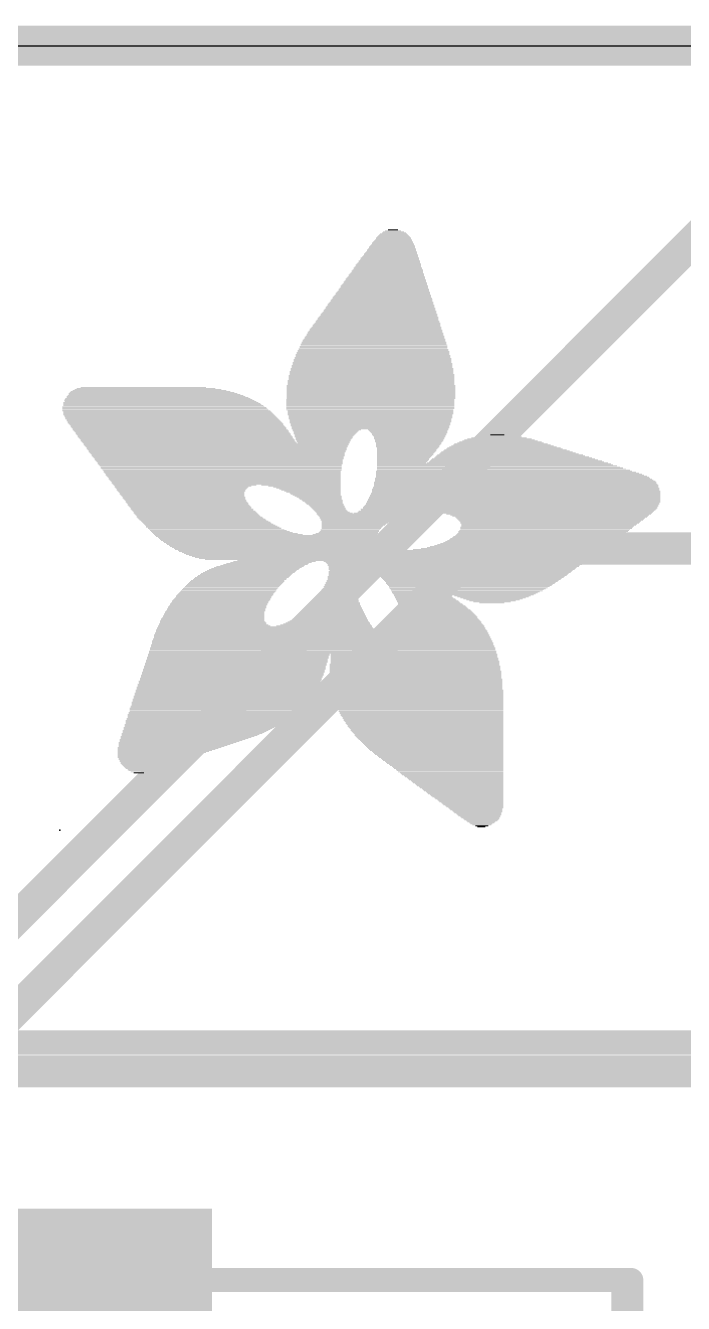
# Model space of a CAD drawing. Extents: x -44.9 to 38.2, y -10.9 to 10.9.
# Drawn here: x -16.85 to -12.7, y 2.85 to 10.92 of the extents above; entities that cross this region are included whole.
import ezdxf

# ---------------------------------------------------------------- set-up
doc = ezdxf.new("R2010")
doc.units = 0
for name, color, linetype in [('1', 12, 'CONTINUOUS'), ('16', 5, 'CONTINUOUS'), ('20', 53, 'CONTINUOUS'), ('21', 40, 'CONTINUOUS'), ('22', 6, 'CONTINUOUS'), ('23', 40, 'CONTINUOUS'), ('29', 253, 'CONTINUOUS'), ('31', 253, 'CONTINUOUS'), ('51', 253, 'CONTINUOUS')]:
    doc.layers.add(name, color=color, linetype=linetype)

# ---------------------------------------------------------------- blocks, each defined once
blk = doc.blocks.new('RECT')
blk.add_solid([(-0.5, -0.5), (0.5, -0.5), (-0.5, 0.5), (0.5, 0.5)])

msp = doc.modelspace()

# ---------------------------------------------------------------- linework, layer by layer
at = {"layer": '1'}
for points, const_width in [([(-38.1, 10.795), (38.1, 10.795)], 0.254), ([(-18.3932, 3.8041), (-12.0373, 10.16)], 0.2032), ([(-17.9868, 3.6358), (-14.0026, 7.62)], 0.2032), ([(-14.0026, 7.62), (-1.9812, 7.62)], 0.2032)]:
    msp.add_lwpolyline(points, dxfattribs=dict(at, const_width=const_width))
at = {"layer": '1', "const_width": 0.1016}
for points in [[(-14.0026, 7.6708, 1), (-14.0026, 7.5692)], [(-13.9666, 7.5841, 1), (-14.0385, 7.6559)]]:
    msp.add_lwpolyline(points, format="xyb", dxfattribs=at)
at = {"layer": '16'}
for points, const_width in [([(-38.1, 10.795), (38.1, 10.795)], 0.254), ([(-28.829, 4.318), (-8.89, 4.318)], 0.2032)]:
    msp.add_lwpolyline(points, dxfattribs=dict(at, const_width=const_width))
at = {"layer": '20'}
msp.add_line((-35.56, 10.795), (35.56, 10.795), dxfattribs=at)
at = {"layer": '21', "const_width": 0.1524}
for points in [[(-15.626, 3), (-13.026, 3)], [(-13.026, 3), (-13.026, 1.9)]]:
    msp.add_lwpolyline(points, dxfattribs=at)
at = {"layer": '21', "const_width": 0.0762}
for points in [[(-15.626, 3.0381, 1), (-15.626, 2.9619)], [(-12.9879, 3, 1), (-13.0641, 3)], [(-13.026, 2.9619, 1), (-13.026, 3.0381)]]:
    msp.add_lwpolyline(points, format="xyb", dxfattribs=at)
at = {"layer": '22', "const_width": 0.1524}
msp.add_lwpolyline([(37.5, 4.5), (-37.5, 4.5)], dxfattribs=at)
at = {"layer": '23'}
msp.add_point((-16.637, 5.842), dxfattribs=at)
at = {"layer": '51', "const_width": 0.1524}
for points in [[(-17.326, 3), (-13.076, 3)], [(-13.076, 3), (-13.076, -3.1)]]:
    msp.add_lwpolyline(points, dxfattribs=at)
at = {"layer": '51', "const_width": 0.0762}
for points in [[(-13.0379, 3, 1), (-13.1141, 3)], [(-13.076, 2.9619, 1), (-13.076, 3.0381)]]:
    msp.add_lwpolyline(points, format="xyb", dxfattribs=at)

# ---------------------------------------------------------------- block references
at = {"layer": '1', "xscale": 1.8, "yscale": 1.2}
msp.add_blockref('RECT', (-16.626, 2.8), dxfattribs=at)
at = {"layer": '21'}
for p, xscale, yscale in [((-14.5288, 9.6012), 0.1842, 0.0064), ((-14.5288, 9.6075), 0.1714, 0.0063), ((-14.5256, 9.6139), 0.1524, 0.0064), ((-14.5288, 9.6203), 0.1334, 0.0063), ((-14.532, 9.6266), 0.1016, 0.0064), ((-14.532, 9.633), 0.0635, 0.0063), ((-14.5384, 9.525), 0.2921, 0.0064), ((-14.5352, 9.5313), 0.2857, 0.0063), ((-14.5352, 9.5377), 0.2731, 0.0064), ((-14.5352, 9.5504), 0.2603, 0.0064), ((-14.532, 9.5441), 0.2667, 0.0063), ((-14.532, 9.5568), 0.254, 0.0063), ((-14.532, 9.5631), 0.2413, 0.0064), ((-14.5288, 9.5694), 0.235, 0.0063), ((-14.5288, 9.5822), 0.2222, 0.0063), ((-14.5288, 9.5758), 0.2222, 0.0064), ((-14.5288, 9.5885), 0.2096, 0.0064), ((-14.5288, 9.5949), 0.1968, 0.0063), ((-14.5542, 9.4425), 0.3746, 0.0063), ((-14.5511, 9.4551), 0.3683, 0.0063), ((-14.5511, 9.4488), 0.3683, 0.0064), ((-14.551, 9.4615), 0.3556, 0.0064), ((-14.5479, 9.4679), 0.3493, 0.0063), ((-14.5479, 9.4806), 0.3365, 0.0063), ((-14.5447, 9.4742), 0.3429, 0.0064), ((-14.5447, 9.4869), 0.3302, 0.0064), ((-14.5415, 9.4932), 0.3238, 0.0063), ((-14.5415, 9.506), 0.3112, 0.0063), ((-14.5415, 9.4996), 0.3112, 0.0064), ((-14.5383, 9.5123), 0.3048, 0.0064), ((-14.5384, 9.5187), 0.2921, 0.0063), ((-14.5701, 9.3599), 0.4572, 0.0064), ((-14.5669, 9.3726), 0.4508, 0.0064), ((-14.5669, 9.3663), 0.4508, 0.0063), ((-14.5638, 9.3789), 0.4445, 0.0063), ((-14.5637, 9.3917), 0.4318, 0.0063), ((-14.5637, 9.3853), 0.4318, 0.0064), ((-14.5638, 9.398), 0.4191, 0.0064), ((-14.5606, 9.4107), 0.4127, 0.0064), ((-14.5606, 9.4044), 0.4127, 0.0063), ((-14.5574, 9.417), 0.4064, 0.0063), ((-14.5574, 9.4234), 0.3937, 0.0064), ((-14.5542, 9.4361), 0.3874, 0.0064), ((-14.5542, 9.4298), 0.3874, 0.0063), ((-14.586, 9.2774), 0.5525, 0.0063), ((-14.586, 9.2837), 0.5397, 0.0064), ((-14.5828, 9.2901), 0.5334, 0.0063), ((-14.5828, 9.3027), 0.5207, 0.0063), ((-14.5796, 9.2964), 0.527, 0.0064), ((-14.5796, 9.3091), 0.5144, 0.0064), ((-14.5796, 9.3218), 0.5016, 0.0064), ((-14.5764, 9.3155), 0.508, 0.0063), ((-14.5765, 9.3282), 0.4953, 0.0063), ((-14.5732, 9.3345), 0.4889, 0.0064), ((-14.5732, 9.3472), 0.4763, 0.0064), ((-14.5732, 9.3408), 0.4763, 0.0063), ((-14.5701, 9.3536), 0.4699, 0.0063), ((-14.6019, 9.2075), 0.6223, 0.0064), ((-14.5987, 9.2012), 0.6287, 0.0063), ((-14.5987, 9.2139), 0.6159, 0.0063), ((-14.5955, 9.2202), 0.6096, 0.0064), ((-14.5955, 9.2329), 0.5969, 0.0064), ((-14.5955, 9.2265), 0.5969, 0.0063), ((-14.5923, 9.2393), 0.5906, 0.0063), ((-14.5923, 9.2456), 0.5778, 0.0064), ((-14.5892, 9.2583), 0.5715, 0.0064), ((-14.5892, 9.252), 0.5715, 0.0063), ((-14.5891, 9.2646), 0.5588, 0.0063), ((-14.586, 9.271), 0.5525, 0.0064), ((-14.6177, 9.125), 0.7048, 0.0063), ((-14.6145, 9.1186), 0.7112, 0.0064), ((-14.6146, 9.1313), 0.6985, 0.0064), ((-14.6145, 9.144), 0.6858, 0.0064), ((-14.6113, 9.1377), 0.6921, 0.0063), ((-14.6113, 9.1504), 0.6795, 0.0063), ((-14.6082, 9.1567), 0.6731, 0.0064), ((-14.6113, 9.1631), 0.6667, 0.0063), ((-14.6082, 9.1694), 0.6604, 0.0064), ((-14.605, 9.1758), 0.654, 0.0063), ((-14.605, 9.1884), 0.6414, 0.0063), ((-14.605, 9.1821), 0.6414, 0.0064), ((-14.6018, 9.1948), 0.635, 0.0064), ((-14.6336, 9.0361), 0.8001, 0.0063), ((-14.6304, 9.0424), 0.7938, 0.0064), ((-14.6304, 9.0551), 0.781, 0.0064), ((-14.6304, 9.0488), 0.781, 0.0063), ((-14.6304, 9.0615), 0.7684, 0.0063), ((-14.6272, 9.0742), 0.762, 0.0063), ((-14.6272, 9.0678), 0.762, 0.0064), ((-14.6241, 9.0805), 0.7557, 0.0064), ((-14.6241, 9.0869), 0.7429, 0.0063), ((-14.6209, 9.0996), 0.7366, 0.0063), ((-14.6209, 9.0932), 0.7366, 0.0064), ((-14.6209, 9.1059), 0.7239, 0.0064), ((-14.6177, 9.1123), 0.7176, 0.0063), ((-14.6463, 8.9599), 0.8763, 0.0063), ((-14.6463, 8.9726), 0.8636, 0.0063), ((-14.6463, 8.9662), 0.8636, 0.0064), ((-14.6463, 8.9853), 0.8509, 0.0063), ((-14.6431, 8.9789), 0.8572, 0.0064), ((-14.6431, 8.9916), 0.8446, 0.0064), ((-14.6431, 9.0043), 0.8318, 0.0064), ((-14.6399, 8.998), 0.8382, 0.0063), ((-14.64, 9.0107), 0.8255, 0.0063), ((-14.6368, 9.017), 0.8191, 0.0064), ((-14.6368, 9.0297), 0.8065, 0.0064), ((-14.6368, 9.0234), 0.8065, 0.0063), ((-14.659, 8.8837), 0.9398, 0.0063), ((-14.6558, 8.8773), 0.9462, 0.0064), ((-14.6558, 8.8963), 0.9334, 0.0063), ((-14.6558, 8.89), 0.9334, 0.0064), ((-14.6558, 8.9091), 0.9208, 0.0063), ((-14.6527, 8.9027), 0.9271, 0.0064), ((-14.6526, 8.9218), 0.9144, 0.0063), ((-14.6526, 8.9154), 0.9144, 0.0064), ((-14.6527, 8.9345), 0.9017, 0.0063), ((-14.6527, 8.9281), 0.9017, 0.0064), ((-14.6494, 8.9408), 0.8953, 0.0064), ((-14.6494, 8.9535), 0.8827, 0.0064), ((-14.6494, 8.9472), 0.8827, 0.0063), ((-14.6654, 8.7948), 1.0033, 0.0063), ((-14.6622, 8.8138), 0.9969, 0.0064), ((-14.6622, 8.8075), 0.9969, 0.0063), ((-14.6622, 8.8011), 0.9969, 0.0064), ((-14.6622, 8.8265), 0.9843, 0.0064), ((-14.659, 8.8201), 0.9906, 0.0063), ((-14.659, 8.8392), 0.9779, 0.0064), ((-14.659, 8.8329), 0.9779, 0.0063), ((-14.6622, 8.8456), 0.9715, 0.0063), ((-14.659, 8.8582), 0.9652, 0.0063), ((-14.659, 8.8519), 0.9652, 0.0064), ((-14.659, 8.871), 0.9525, 0.0063), ((-14.6558, 8.8646), 0.9588, 0.0064), ((-14.6685, 8.7122), 1.0478, 0.0064), ((-14.6685, 8.7376), 1.035, 0.0064), ((-14.6685, 8.7313), 1.035, 0.0063), ((-14.6685, 8.7249), 1.035, 0.0064), ((-14.6653, 8.7186), 1.0414, 0.0063), ((-14.6654, 8.7567), 1.0287, 0.0063), ((-14.6654, 8.7503), 1.0287, 0.0064), ((-14.6654, 8.7439), 1.0287, 0.0063), ((-14.6653, 8.7757), 1.016, 0.0064), ((-14.6653, 8.7694), 1.016, 0.0063), ((-14.6653, 8.763), 1.016, 0.0064), ((-14.6622, 8.7884), 1.0097, 0.0064), ((-14.6622, 8.782), 1.0097, 0.0063), ((-16.11, 8.636), 0.7937, 0.0064), ((-14.6717, 8.6487), 1.0668, 0.0064), ((-14.6717, 8.6424), 1.0668, 0.0063), ((-14.6717, 8.636), 1.0668, 0.0064), ((-14.6717, 8.6805), 1.0541, 0.0063), ((-14.6717, 8.6741), 1.0541, 0.0064), ((-14.6717, 8.6677), 1.0541, 0.0063), ((-14.6717, 8.6614), 1.0541, 0.0064), ((-14.6717, 8.6551), 1.0541, 0.0063), ((-14.6685, 8.7058), 1.0478, 0.0063), ((-14.6685, 8.6995), 1.0478, 0.0064), ((-14.6685, 8.6932), 1.0478, 0.0063), ((-14.6685, 8.6868), 1.0478, 0.0064), ((-16.0084, 8.5534), 1.2001, 0.0063), ((-16.0147, 8.5598), 1.1874, 0.0064), ((-16.0179, 8.5662), 1.1684, 0.0063), ((-16.0306, 8.5789), 1.1303, 0.0063), ((-16.0211, 8.5725), 1.1493, 0.0064), ((-16.0338, 8.5852), 1.1113, 0.0064), ((-16.0496, 8.5979), 1.0668, 0.0064), ((-16.0401, 8.5915), 1.0858, 0.0063), ((-16.056, 8.6043), 1.0414, 0.0063), ((-16.0655, 8.6106), 1.0096, 0.0064), ((-16.0719, 8.617), 0.9715, 0.0063), ((-16.0814, 8.6233), 0.9271, 0.0064), ((-16.094, 8.6296), 0.8763, 0.0063), ((-14.6717, 8.6296), 1.0668, 0.0063), ((-14.6717, 8.6233), 1.0668, 0.0064), ((-14.6717, 8.617), 1.0668, 0.0063), ((-14.6717, 8.6106), 1.0668, 0.0064), ((-14.6717, 8.6043), 1.0668, 0.0063), ((-14.6717, 8.5979), 1.0668, 0.0064), ((-14.6717, 8.5915), 1.0668, 0.0063), ((-14.6717, 8.5852), 1.0668, 0.0064), ((-14.6717, 8.5789), 1.0668, 0.0063), ((-14.6717, 8.5725), 1.0668, 0.0064), ((-14.6717, 8.5662), 1.0668, 0.0063), ((-14.6749, 8.5598), 1.0605, 0.0064), ((-14.6749, 8.5534), 1.0605, 0.0063), ((-15.983, 8.5153), 1.2763, 0.0063), ((-15.9703, 8.4963), 1.3017, 0.0064), ((-15.9766, 8.509), 1.289, 0.0064), ((-15.9734, 8.5027), 1.2954, 0.0063), ((-15.9639, 8.49), 1.3144, 0.0063), ((-15.9989, 8.5408), 1.2319, 0.0063), ((-15.983, 8.5217), 1.2637, 0.0064), ((-15.9576, 8.4836), 1.3145, 0.0064), ((-15.9925, 8.5344), 1.2446, 0.0064), ((-15.9893, 8.5281), 1.251, 0.0063), ((-15.9544, 8.4772), 1.3208, 0.0063), ((-15.9512, 8.4709), 1.3272, 0.0064), ((-16.002, 8.5471), 1.2128, 0.0064), ((-14.6749, 8.5471), 1.0605, 0.0064), ((-14.6749, 8.5408), 1.0605, 0.0063), ((-14.6749, 8.5344), 1.0605, 0.0064), ((-14.6749, 8.5281), 1.0605, 0.0063), ((-14.6749, 8.5217), 1.0605, 0.0064), ((-14.6749, 8.5153), 1.0605, 0.0063), ((-14.6749, 8.509), 1.0605, 0.0064), ((-14.6749, 8.5027), 1.0605, 0.0063), ((-14.6781, 8.4963), 1.0541, 0.0064), ((-14.6749, 8.49), 1.0477, 0.0063), ((-14.6749, 8.4836), 1.0477, 0.0064), ((-14.6749, 8.4772), 1.0477, 0.0063), ((-14.6749, 8.4709), 1.0477, 0.0064), ((-15.9481, 8.4646), 1.3335, 0.0063), ((-15.9417, 8.4582), 1.3335, 0.0064), ((-15.9385, 8.4519), 1.3398, 0.0063), ((-15.9322, 8.4455), 1.3399, 0.0064), ((-15.929, 8.4391), 1.3462, 0.0063), ((-15.9226, 8.4328), 1.3462, 0.0064), ((-15.9195, 8.4265), 1.3525, 0.0063), ((-15.9131, 8.4201), 1.3526, 0.0064), ((-15.91, 8.4138), 1.3589, 0.0063), ((-15.9036, 8.4074), 1.3589, 0.0064), ((-15.9004, 8.401), 1.3526, 0.0063), ((-15.8941, 8.3947), 1.3525, 0.0064), ((-14.678, 8.4646), 1.0414, 0.0063), ((-14.6781, 8.4391), 1.0287, 0.0063), ((-14.6749, 8.4582), 1.0351, 0.0064), ((-14.6749, 8.4519), 1.0351, 0.0063), ((-14.6749, 8.4455), 1.0351, 0.0064), ((-14.6749, 8.4328), 1.0223, 0.0064), ((-14.6749, 8.4265), 1.0223, 0.0063), ((-14.6749, 8.4201), 1.0223, 0.0064), ((-14.678, 8.4138), 1.016, 0.0063), ((-14.6781, 8.3947), 1.0033, 0.0064), ((-14.6749, 8.4074), 1.0097, 0.0064), ((-14.6749, 8.401), 1.0097, 0.0063), ((-15.8909, 8.3884), 1.3589, 0.0063), ((-15.8846, 8.382), 1.3589, 0.0064), ((-15.8814, 8.3757), 1.3525, 0.0063), ((-15.8782, 8.3693), 1.3589, 0.0064), ((-15.8719, 8.3629), 1.3589, 0.0063), ((-15.8687, 8.3566), 1.3525, 0.0064), ((-15.8592, 8.3439), 1.3589, 0.0064), ((-15.8623, 8.3503), 1.3526, 0.0063), ((-15.8559, 8.3376), 1.3525, 0.0063), ((-15.8465, 8.3248), 1.3589, 0.0063), ((-15.8496, 8.3312), 1.3526, 0.0064), ((-15.8433, 8.3185), 1.3525, 0.0064), ((-15.8369, 8.3122), 1.3526, 0.0063), ((-14.6749, 8.3884), 0.9969, 0.0063), ((-14.6749, 8.382), 0.9969, 0.0064), ((-14.678, 8.3757), 0.9906, 0.0063), ((-14.9511, 8.3693), 0.4318, 0.0064), ((-14.9575, 8.3629), 0.4191, 0.0063), ((-14.9638, 8.3439), 0.3937, 0.0064), ((-14.9574, 8.3566), 0.4064, 0.0064), ((-14.9606, 8.3503), 0.4, 0.0063), ((-14.967, 8.3312), 0.3747, 0.0064), ((-14.9702, 8.3248), 0.3683, 0.0063), ((-14.9638, 8.3376), 0.381, 0.0063), ((-14.967, 8.3185), 0.3619, 0.0064), ((-14.9701, 8.3122), 0.3556, 0.0063), ((-14.4367, 8.3693), 0.508, 0.0064), ((-14.4367, 8.3629), 0.4953, 0.0063), ((-14.4336, 8.3566), 0.4889, 0.0064), ((-14.4304, 8.3503), 0.4826, 0.0063), ((-14.4304, 8.3439), 0.4699, 0.0064), ((-14.4304, 8.3376), 0.4699, 0.0063), ((-14.4304, 8.3312), 0.4572, 0.0064), ((-14.4304, 8.3185), 0.4445, 0.0064), ((-14.4304, 8.3122), 0.4445, 0.0063), ((-14.4272, 8.3248), 0.4508, 0.0063), ((-13.8589, 8.3122), 0.4064, 0.0063), ((-13.862, 8.3185), 0.3493, 0.0064), ((-13.8653, 8.3248), 0.2921, 0.0063), ((-13.8684, 8.3312), 0.2096, 0.0064), ((-13.8716, 8.3376), 0.0889, 0.0063), ((-15.8306, 8.3058), 1.3525, 0.0064), ((-15.8306, 8.2995), 1.3525, 0.0063), ((-15.8242, 8.2931), 1.3526, 0.0064), ((-15.8178, 8.2867), 1.3525, 0.0063), ((-15.6496, 8.2804), 1.6764, 0.0064), ((-15.6496, 8.2741), 1.6764, 0.0063), ((-15.6496, 8.2677), 1.6637, 0.0064), ((-15.6464, 8.2614), 1.6574, 0.0063), ((-15.6464, 8.255), 1.6446, 0.0064), ((-15.6464, 8.2486), 1.6446, 0.0063), ((-15.6433, 8.2423), 1.6383, 0.0064), ((-15.6432, 8.236), 1.6256, 0.0063), ((-15.6432, 8.2296), 1.6256, 0.0064), ((-14.9733, 8.3058), 0.3492, 0.0064), ((-14.9702, 8.2995), 0.3429, 0.0063), ((-14.9733, 8.2931), 0.3366, 0.0064), ((-14.9701, 8.2867), 0.3302, 0.0063), ((-14.4304, 8.3058), 0.4318, 0.0064), ((-14.4304, 8.2995), 0.4318, 0.0063), ((-14.4336, 8.2931), 0.4255, 0.0064), ((-14.4336, 8.2867), 0.4127, 0.0063), ((-14.4336, 8.2804), 0.4127, 0.0064), ((-14.4367, 8.2741), 0.4064, 0.0063), ((-14.4399, 8.2677), 0.4, 0.0064), ((-14.4399, 8.2614), 0.4, 0.0063), ((-14.4463, 8.2423), 0.3747, 0.0064), ((-14.4463, 8.236), 0.3747, 0.0063), ((-14.4495, 8.2296), 0.3683, 0.0064), ((-14.4399, 8.255), 0.3874, 0.0064), ((-14.4431, 8.2486), 0.381, 0.0063), ((-13.8113, 8.2296), 0.8319, 0.0064), ((-13.8145, 8.236), 0.8001, 0.0063), ((-13.8208, 8.2423), 0.7747, 0.0064), ((-13.8271, 8.2486), 0.7366, 0.0063), ((-13.8303, 8.255), 0.7176, 0.0064), ((-13.8367, 8.2614), 0.6795, 0.0063), ((-13.8399, 8.2677), 0.6477, 0.0064), ((-13.843, 8.2741), 0.616, 0.0063), ((-13.8494, 8.2804), 0.5905, 0.0064), ((-13.8526, 8.2867), 0.5461, 0.0063), ((-13.8526, 8.2931), 0.5207, 0.0064), ((-13.8557, 8.2995), 0.4762, 0.0063), ((-13.8589, 8.3058), 0.4445, 0.0064), ((-15.6433, 8.2233), 1.6129, 0.0063), ((-15.6401, 8.2169), 1.6065, 0.0064), ((-15.6369, 8.2105), 1.6002, 0.0063), ((-15.6369, 8.2042), 1.6002, 0.0064), ((-15.6369, 8.1979), 1.5875, 0.0063), ((-15.6337, 8.1915), 1.5812, 0.0064), ((-15.6305, 8.1852), 1.5748, 0.0063), ((-15.6337, 8.1788), 1.5684, 0.0064), ((-15.6306, 8.1724), 1.5621, 0.0063), ((-15.6274, 8.1661), 1.5557, 0.0064), ((-15.6242, 8.1598), 1.5494, 0.0063), ((-15.6242, 8.1534), 1.5494, 0.0064), ((-14.4526, 8.2233), 0.362, 0.0063), ((-14.4558, 8.2169), 0.3556, 0.0064), ((-14.4558, 8.2105), 0.3556, 0.0063), ((-14.459, 8.2042), 0.3493, 0.0064), ((-14.4622, 8.1979), 0.3429, 0.0063), ((-14.4653, 8.1915), 0.3366, 0.0064), ((-14.4685, 8.1852), 0.3302, 0.0063), ((-14.4685, 8.1788), 0.3302, 0.0064), ((-14.4717, 8.1724), 0.3239, 0.0063), ((-14.478, 8.1598), 0.3112, 0.0063), ((-13.8938, 8.1534), 1.4796, 0.0064), ((-14.4748, 8.1661), 0.3175, 0.0064), ((-13.7446, 8.1598), 1.143, 0.0063), ((-13.751, 8.1661), 1.1049, 0.0064), ((-13.7541, 8.1724), 1.0858, 0.0063), ((-13.7637, 8.1788), 1.0541, 0.0064), ((-13.77, 8.1852), 1.0287, 0.0063), ((-13.7732, 8.1915), 0.9969, 0.0064), ((-13.7795, 8.1979), 0.9716, 0.0063), ((-13.789, 8.2042), 0.9398, 0.0064), ((-13.7922, 8.2105), 0.9208, 0.0063), ((-13.7986, 8.2169), 0.8827, 0.0064), ((-13.8049, 8.2233), 0.8572, 0.0063), ((-15.6242, 8.1471), 1.5367, 0.0063), ((-15.621, 8.1407), 1.5304, 0.0064), ((-15.6178, 8.1343), 1.524, 0.0063), ((-15.6178, 8.128), 1.524, 0.0064), ((-15.6147, 8.1217), 1.5177, 0.0063), ((-15.6115, 8.1153), 1.5113, 0.0064), ((-15.6115, 8.109), 1.4986, 0.0063), ((-15.6115, 8.1026), 1.4986, 0.0064), ((-15.6083, 8.0962), 1.4922, 0.0063), ((-15.6052, 8.0899), 1.4859, 0.0064), ((-15.6052, 8.0836), 1.4859, 0.0063), ((-15.602, 8.0772), 1.4795, 0.0064), ((-15.5988, 8.0709), 1.4732, 0.0063), ((-13.7986, 8.0899), 1.6827, 0.0064), ((-13.7827, 8.0772), 1.7145, 0.0064), ((-13.8303, 8.109), 1.6192, 0.0063), ((-13.8176, 8.1026), 1.6446, 0.0064), ((-13.8081, 8.0962), 1.6637, 0.0063), ((-13.7922, 8.0836), 1.6954, 0.0063), ((-13.7763, 8.0709), 1.7272, 0.0063), ((-13.8748, 8.1407), 1.5177, 0.0064), ((-13.8875, 8.1471), 1.4923, 0.0063), ((-13.8653, 8.1343), 1.5367, 0.0063), ((-13.8557, 8.128), 1.5558, 0.0064), ((-13.8462, 8.1217), 1.5748, 0.0063), ((-13.8335, 8.1153), 1.6002, 0.0064), ((-15.5956, 8.0645), 1.4668, 0.0064), ((-15.5956, 8.0582), 1.4668, 0.0063), ((-15.5925, 8.0518), 1.4605, 0.0064), ((-15.5893, 8.0455), 1.4541, 0.0063), ((-15.5861, 8.0391), 1.4478, 0.0064), ((-15.5861, 8.0328), 1.4478, 0.0063), ((-15.5829, 8.0264), 1.4414, 0.0064), ((-15.8465, 8.0201), 0.9017, 0.0063), ((-15.8687, 8.0074), 0.8445, 0.0063), ((-15.8591, 8.0137), 0.8636, 0.0064), ((-15.8687, 8.001), 0.8319, 0.0064), ((-15.8687, 7.9947), 0.8191, 0.0063), ((-15.8718, 7.9883), 0.8128, 0.0064), ((-15.113, 8.0201), 0.5016, 0.0063), ((-15.0908, 8.0137), 0.4572, 0.0064), ((-15.0749, 8.0074), 0.4254, 0.0063), ((-15.0654, 8.001), 0.4064, 0.0064), ((-15.0559, 7.9947), 0.3873, 0.0063), ((-15.0495, 7.9883), 0.3746, 0.0064), ((-13.7573, 7.9947), 1.8161, 0.0063), ((-13.7573, 7.9883), 1.8161, 0.0064), ((-13.7573, 8.0074), 1.8034, 0.0063), ((-13.7541, 8.001), 1.8098, 0.0064), ((-13.7605, 8.0391), 1.7843, 0.0064), ((-13.7605, 8.0328), 1.7843, 0.0063), ((-13.7573, 8.0264), 1.7907, 0.0064), ((-13.7541, 8.0201), 1.797, 0.0063), ((-13.7541, 8.0137), 1.797, 0.0064), ((-13.7764, 8.0645), 1.7399, 0.0064), ((-13.77, 8.0582), 1.7526, 0.0063), ((-13.7668, 8.0518), 1.759, 0.0064), ((-13.7605, 8.0455), 1.7717, 0.0063), ((-15.8687, 7.982), 0.8065, 0.0063), ((-15.8687, 7.9756), 0.7937, 0.0064), ((-15.8655, 7.9693), 0.7874, 0.0063), ((-15.8655, 7.9629), 0.7874, 0.0064), ((-15.8623, 7.9566), 0.781, 0.0063), ((-15.8592, 7.9502), 0.7747, 0.0064), ((-15.8528, 7.9439), 0.7747, 0.0063), ((-15.8528, 7.9375), 0.7747, 0.0064), ((-15.8496, 7.9312), 0.7684, 0.0063), ((-15.8433, 7.9248), 0.7683, 0.0064), ((-15.8401, 7.9184), 0.762, 0.0063), ((-15.8369, 7.9121), 0.7684, 0.0064), ((-15.8306, 7.9058), 0.7683, 0.0063), ((-15.04, 7.982), 0.3556, 0.0063), ((-15.0337, 7.9756), 0.3429, 0.0064), ((-15.0241, 7.9693), 0.3238, 0.0063), ((-15.021, 7.9629), 0.3175, 0.0064), ((-15.0146, 7.9566), 0.3048, 0.0063), ((-15.0051, 7.9502), 0.2985, 0.0064), ((-14.9987, 7.9439), 0.2858, 0.0063), ((-14.9924, 7.9375), 0.2731, 0.0064), ((-14.9892, 7.9312), 0.2667, 0.0063), ((-14.9797, 7.9248), 0.2603, 0.0064), ((-14.9765, 7.9184), 0.254, 0.0063), ((-14.9702, 7.9121), 0.2413, 0.0064), ((-14.967, 7.9058), 0.2349, 0.0063), ((-13.7763, 7.9058), 1.8542, 0.0063), ((-13.77, 7.9184), 1.8542, 0.0063), ((-13.77, 7.9121), 1.8542, 0.0064), ((-13.7668, 7.9312), 1.8478, 0.0063), ((-13.7668, 7.9248), 1.8478, 0.0064), ((-13.7637, 7.9439), 1.8415, 0.0063), ((-13.7637, 7.9375), 1.8415, 0.0064), ((-13.7605, 7.9566), 1.8351, 0.0063), ((-13.7605, 7.9502), 1.8351, 0.0064), ((-13.7573, 7.9693), 1.8288, 0.0063), ((-13.7573, 7.9629), 1.8288, 0.0064), ((-13.7541, 7.982), 1.8224, 0.0063), ((-13.7541, 7.9756), 1.8224, 0.0064), ((-15.8274, 7.8994), 0.762, 0.0064), ((-15.8242, 7.8931), 0.7684, 0.0063), ((-15.8178, 7.8867), 0.7683, 0.0064), ((-15.8115, 7.8803), 0.7684, 0.0063), ((-15.802, 7.8677), 0.7747, 0.0063), ((-15.8083, 7.874), 0.762, 0.0064), ((-15.7988, 7.8613), 0.7684, 0.0064), ((-15.7893, 7.855), 0.7747, 0.0063), ((-15.783, 7.8486), 0.7747, 0.0064), ((-15.7797, 7.8422), 0.7811, 0.0063), ((-15.7734, 7.8359), 0.781, 0.0064), ((-15.7671, 7.8296), 0.7811, 0.0063), ((-14.9606, 7.8994), 0.235, 0.0064), ((-14.9543, 7.8931), 0.2223, 0.0063), ((-14.9479, 7.8867), 0.2222, 0.0064), ((-14.9448, 7.8803), 0.2159, 0.0063), ((-14.9384, 7.874), 0.2159, 0.0064), ((-14.9352, 7.8677), 0.2096, 0.0063), ((-14.9289, 7.8613), 0.2095, 0.0064), ((-14.9225, 7.855), 0.2096, 0.0063), ((-14.913, 7.8486), 0.2159, 0.0064), ((-14.9003, 7.8422), 0.2286, 0.0063), ((-14.7066, 7.8359), 0.616, 0.0064), ((-14.7193, 7.8296), 0.5778, 0.0063), ((-14.5669, 7.8422), 0.4254, 0.0063), ((-13.8208, 7.8486), 1.8669, 0.0064), ((-13.8145, 7.855), 1.8669, 0.0063), ((-13.8018, 7.8677), 1.8669, 0.0063), ((-13.8049, 7.8613), 1.8606, 0.0064), ((-13.7922, 7.8803), 1.8606, 0.0063), ((-13.7922, 7.874), 1.8606, 0.0064), ((-13.7858, 7.8867), 1.8605, 0.0064), ((-13.7827, 7.8931), 1.8542, 0.0063), ((-13.7763, 7.8994), 1.8542, 0.0064), ((-13.5605, 7.8422), 1.3335, 0.0063), ((-13.5477, 7.8359), 1.2954, 0.0064), ((-13.5414, 7.8296), 1.2573, 0.0063), ((-15.7544, 7.8169), 0.7937, 0.0063), ((-15.7607, 7.8232), 0.781, 0.0064), ((-15.748, 7.8105), 0.7938, 0.0064), ((-15.7385, 7.8042), 0.8001, 0.0063), ((-15.7322, 7.7978), 0.8001, 0.0064), ((-15.7226, 7.7915), 0.8064, 0.0063), ((-15.7131, 7.7851), 0.8128, 0.0064), ((-15.7067, 7.7788), 0.8128, 0.0063), ((-15.6972, 7.7724), 0.8192, 0.0064), ((-15.6877, 7.7661), 0.8255, 0.0063), ((-15.6782, 7.7597), 0.8319, 0.0064), ((-15.6718, 7.7534), 0.8446, 0.0063), ((-15.6591, 7.747), 0.8446, 0.0064), ((-14.7289, 7.8232), 0.5461, 0.0064), ((-14.7384, 7.8169), 0.5143, 0.0063), ((-14.7447, 7.8105), 0.5016, 0.0064), ((-14.7511, 7.8042), 0.4763, 0.0063), ((-14.7574, 7.7978), 0.4636, 0.0064), ((-14.7733, 7.7788), 0.4191, 0.0063), ((-14.7669, 7.7851), 0.4318, 0.0064), ((-14.7796, 7.7724), 0.4064, 0.0064), ((-14.7828, 7.7661), 0.4, 0.0063), ((-14.7892, 7.7597), 0.3873, 0.0064), ((-14.7923, 7.7534), 0.381, 0.0063), ((-14.7955, 7.747), 0.3746, 0.0064), ((-14.7637, 7.7915), 0.4381, 0.0063), ((-13.5382, 7.8232), 1.2382, 0.0064), ((-13.5319, 7.8169), 1.2129, 0.0063), ((-13.535, 7.8105), 1.1938, 0.0064), ((-13.5351, 7.8042), 1.1811, 0.0063), ((-13.535, 7.7978), 1.1684, 0.0064), ((-13.5382, 7.7915), 1.1494, 0.0063), ((-13.5382, 7.7851), 1.1366, 0.0064), ((-13.5414, 7.7788), 1.1303, 0.0063), ((-13.5604, 7.7534), 1.0922, 0.0063), ((-13.5636, 7.747), 1.0858, 0.0064), ((-13.5446, 7.7724), 1.1113, 0.0064), ((-13.5478, 7.7661), 1.1049, 0.0063), ((-13.5541, 7.7597), 1.0922, 0.0064), ((-15.6464, 7.7407), 0.8572, 0.0063), ((-15.6369, 7.7343), 0.8636, 0.0064), ((-15.6242, 7.728), 0.8763, 0.0063), ((-15.6115, 7.7216), 0.889, 0.0064), ((-15.5924, 7.7153), 0.9144, 0.0063), ((-15.5734, 7.7089), 0.9398, 0.0064), ((-15.3353, 7.7026), 1.4033, 0.0063), ((-15.3321, 7.6962), 1.397, 0.0064), ((-15.3258, 7.6899), 1.3843, 0.0063), ((-15.3226, 7.6835), 1.3779, 0.0064), ((-15.3194, 7.6772), 1.3716, 0.0063), ((-15.313, 7.6708), 1.3716, 0.0064), ((-15.3067, 7.6645), 1.3589, 0.0063), ((-14.8368, 7.7089), 0.4064, 0.0064), ((-14.8241, 7.7153), 0.3937, 0.0063), ((-14.8146, 7.7216), 0.3747, 0.0064), ((-14.8082, 7.728), 0.3746, 0.0063), ((-14.8051, 7.7343), 0.3683, 0.0064), ((-14.8018, 7.7407), 0.3747, 0.0063), ((-13.6715, 7.6645), 1.0605, 0.0063), ((-13.6589, 7.6708), 1.0605, 0.0064), ((-13.6494, 7.6772), 1.0541, 0.0063), ((-13.6398, 7.6835), 1.0604, 0.0064), ((-13.6303, 7.6899), 1.0541, 0.0063), ((-13.6208, 7.6962), 1.0605, 0.0064), ((-13.6113, 7.7026), 1.0541, 0.0063), ((-13.6049, 7.7089), 1.0541, 0.0064), ((-13.5953, 7.7153), 1.0605, 0.0063), ((-13.5827, 7.728), 1.0731, 0.0063), ((-13.589, 7.7216), 1.0604, 0.0064), ((-13.5763, 7.7343), 1.0732, 0.0064), ((-13.57, 7.7407), 1.0731, 0.0063), ((-15.3003, 7.6581), 1.3589, 0.0064), ((-15.2908, 7.6518), 1.3526, 0.0063), ((-15.2813, 7.6454), 1.3589, 0.0064), ((-15.2718, 7.6391), 1.3525, 0.0063), ((-15.2591, 7.6327), 1.3653, 0.0064), ((-15.2464, 7.6264), 1.3653, 0.0063), ((-15.2241, 7.62), 1.3843, 0.0064), ((-15.1987, 7.6137), 1.4224, 0.0063), ((-14.5542, 7.6073), 2.6734, 0.0064), ((-14.5542, 7.601), 2.6606, 0.0063), ((-14.5511, 7.5946), 2.6289, 0.0064), ((-14.5479, 7.5883), 2.6099, 0.0063), ((-13.8049, 7.6137), 1.2002, 0.0063), ((-13.7764, 7.62), 1.1557, 0.0064), ((-13.7541, 7.6264), 1.124, 0.0063), ((-13.7382, 7.6327), 1.1176, 0.0064), ((-13.7224, 7.6391), 1.0985, 0.0063), ((-13.7096, 7.6454), 1.0859, 0.0064), ((-13.6938, 7.6518), 1.0795, 0.0063), ((-13.6811, 7.6581), 1.0668, 0.0064), ((-14.5479, 7.5819), 2.5845, 0.0064), ((-14.5415, 7.5756), 2.559, 0.0063), ((-14.5352, 7.5692), 2.5337, 0.0064), ((-14.532, 7.5629), 2.5019, 0.0063), ((-14.5225, 7.5565), 2.4701, 0.0064), ((-14.5066, 7.5502), 2.4257, 0.0063), ((-15.3734, 7.5057), 0.5525, 0.0064), ((-15.3575, 7.5121), 0.5334, 0.0063), ((-15.3384, 7.5184), 0.5334, 0.0064), ((-15.3258, 7.5248), 0.5207, 0.0063), ((-15.3035, 7.5311), 0.5144, 0.0064), ((-15.2813, 7.5375), 0.5207, 0.0063), ((-14.4113, 7.5438), 2.2098, 0.0064), ((-14.1415, 7.5375), 1.6573, 0.0063), ((-14.1383, 7.5311), 1.6383, 0.0064), ((-14.1415, 7.5248), 1.6193, 0.0063), ((-14.1415, 7.5184), 1.6065, 0.0064), ((-14.1478, 7.5121), 1.5938, 0.0063), ((-14.1478, 7.5057), 1.5812, 0.0064), ((-15.5004, 7.4232), 0.5905, 0.0063), ((-15.4972, 7.4295), 0.5842, 0.0064), ((-15.4877, 7.4359), 0.5905, 0.0063), ((-15.4781, 7.4422), 0.5842, 0.0064), ((-15.4718, 7.4486), 0.5842, 0.0063), ((-15.4623, 7.4549), 0.5779, 0.0064), ((-15.4559, 7.4613), 0.5778, 0.0063), ((-15.4432, 7.4676), 0.5778, 0.0064), ((-15.4337, 7.474), 0.5715, 0.0063), ((-15.4242, 7.4803), 0.5651, 0.0064), ((-15.4115, 7.4867), 0.5651, 0.0063), ((-15.4019, 7.493), 0.5588, 0.0064), ((-15.3861, 7.4994), 0.5525, 0.0063), ((-14.8558, 7.4422), 0.1778, 0.0064), ((-14.8558, 7.4359), 0.1778, 0.0063), ((-14.8558, 7.4295), 0.1778, 0.0064), ((-14.8558, 7.4232), 0.1778, 0.0063), ((-14.8527, 7.4486), 0.1715, 0.0063), ((-14.1542, 7.4994), 1.5685, 0.0063), ((-14.8336, 7.493), 0.2096, 0.0064), ((-14.8463, 7.474), 0.1842, 0.0063), ((-14.8463, 7.4676), 0.1842, 0.0064), ((-14.8495, 7.4613), 0.1778, 0.0063), ((-14.8495, 7.4549), 0.1778, 0.0064), ((-14.8399, 7.4867), 0.1969, 0.0063), ((-14.8399, 7.4803), 0.1841, 0.0064), ((-14.0335, 7.493), 1.3144, 0.0064), ((-14.0272, 7.4867), 1.2891, 0.0063), ((-14.0272, 7.4803), 1.2637, 0.0064), ((-14.0272, 7.474), 1.2509, 0.0063), ((-14.024, 7.4676), 1.2319, 0.0064), ((-14.0272, 7.4613), 1.2129, 0.0063), ((-14.0272, 7.4549), 1.2001, 0.0064), ((-14.0272, 7.4486), 1.1875, 0.0063), ((-14.0303, 7.4422), 1.1684, 0.0064), ((-14.0304, 7.4359), 1.1557, 0.0063), ((-14.0335, 7.4295), 1.1366, 0.0064), ((-14.0335, 7.4232), 1.124, 0.0063), ((-15.5829, 7.3406), 0.6032, 0.0064), ((-15.5766, 7.347), 0.6033, 0.0063), ((-15.5702, 7.3533), 0.6032, 0.0064), ((-15.5671, 7.3597), 0.5969, 0.0063), ((-15.5607, 7.366), 0.5969, 0.0064), ((-15.5544, 7.3723), 0.5969, 0.0063), ((-15.548, 7.3787), 0.5969, 0.0064), ((-15.5417, 7.3851), 0.5969, 0.0063), ((-15.5353, 7.3914), 0.5969, 0.0064), ((-15.529, 7.3978), 0.5969, 0.0063), ((-15.5226, 7.4041), 0.5969, 0.0064), ((-15.5163, 7.4104), 0.5969, 0.0063), ((-15.5131, 7.4168), 0.5905, 0.0064), ((-14.878, 7.3406), 0.2349, 0.0064), ((-14.8749, 7.347), 0.2286, 0.0063), ((-14.8749, 7.3597), 0.2159, 0.0063), ((-14.8749, 7.3533), 0.2159, 0.0064), ((-14.8717, 7.366), 0.2096, 0.0064), ((-14.8685, 7.3787), 0.2032, 0.0064), ((-14.8685, 7.3723), 0.2032, 0.0063), ((-14.8654, 7.3914), 0.1969, 0.0064), ((-14.8654, 7.3851), 0.1969, 0.0063), ((-14.8622, 7.4041), 0.1905, 0.0064), ((-14.8622, 7.3978), 0.1905, 0.0063), ((-14.859, 7.4168), 0.1842, 0.0064), ((-14.859, 7.4104), 0.1842, 0.0063), ((-14.0366, 7.4168), 1.1049, 0.0064), ((-14.0367, 7.4104), 1.0922, 0.0063), ((-14.0399, 7.4041), 1.0731, 0.0064), ((-14.043, 7.3978), 1.0668, 0.0063), ((-14.0462, 7.3914), 1.0478, 0.0064), ((-14.0462, 7.3851), 1.035, 0.0063), ((-14.0494, 7.3787), 1.016, 0.0064), ((-14.0558, 7.3723), 1.0033, 0.0063), ((-14.0589, 7.366), 0.9842, 0.0064), ((-14.0653, 7.3533), 0.9589, 0.0064), ((-14.0621, 7.3597), 0.9652, 0.0063), ((-14.0716, 7.347), 0.9334, 0.0063), ((-14.078, 7.3406), 0.9207, 0.0064), ((-15.6337, 7.2708), 0.616, 0.0063), ((-15.6337, 7.2644), 0.616, 0.0064), ((-15.6274, 7.2771), 0.6159, 0.0064), ((-15.621, 7.2898), 0.616, 0.0064), ((-15.6242, 7.2835), 0.6096, 0.0063), ((-15.6147, 7.2961), 0.6159, 0.0063), ((-15.6115, 7.3025), 0.6096, 0.0064), ((-15.6051, 7.3089), 0.6096, 0.0063), ((-15.602, 7.3152), 0.6033, 0.0064), ((-15.5988, 7.3216), 0.6096, 0.0063), ((-15.5924, 7.3279), 0.6096, 0.0064), ((-15.5893, 7.3342), 0.6033, 0.0063), ((-14.8971, 7.2708), 0.3112, 0.0063), ((-14.8971, 7.2644), 0.3112, 0.0064), ((-14.8939, 7.2771), 0.3048, 0.0064), ((-14.894, 7.2835), 0.2921, 0.0063), ((-14.8908, 7.2898), 0.2857, 0.0064), ((-14.8876, 7.2961), 0.2794, 0.0063), ((-14.8876, 7.3025), 0.2667, 0.0064), ((-14.8844, 7.3152), 0.2604, 0.0064), ((-14.8844, 7.3089), 0.2604, 0.0063), ((-14.8812, 7.3216), 0.254, 0.0063), ((-14.8813, 7.3279), 0.2413, 0.0064), ((-14.878, 7.3342), 0.2349, 0.0063), ((-14.3605, 7.3342), 0.3429, 0.0063), ((-14.3542, 7.3279), 0.3429, 0.0064), ((-14.3478, 7.3216), 0.3556, 0.0063), ((-14.3352, 7.3089), 0.3683, 0.0063), ((-14.3383, 7.3152), 0.362, 0.0064), ((-14.3256, 7.3025), 0.3746, 0.0064), ((-14.3224, 7.2961), 0.381, 0.0063), ((-14.3129, 7.2898), 0.3874, 0.0064), ((-14.3098, 7.2835), 0.3937, 0.0063), ((-14.3034, 7.2771), 0.3937, 0.0064), ((-14.297, 7.2708), 0.4064, 0.0063), ((-14.2907, 7.2644), 0.4064, 0.0064), ((-13.9002, 7.3342), 0.5397, 0.0063), ((-13.9002, 7.3279), 0.5143, 0.0064), ((-13.9033, 7.3216), 0.4826, 0.0063), ((-13.9002, 7.3152), 0.4509, 0.0064), ((-13.9002, 7.3089), 0.4127, 0.0063), ((-13.9002, 7.3025), 0.3747, 0.0064), ((-13.9002, 7.2961), 0.3365, 0.0063), ((-13.9034, 7.2898), 0.2921, 0.0064), ((-13.9065, 7.2835), 0.235, 0.0063), ((-13.9065, 7.2771), 0.1588, 0.0064), ((-15.6687, 7.1819), 0.6477, 0.0063), ((-15.6654, 7.1946), 0.6413, 0.0063), ((-15.6654, 7.1882), 0.6413, 0.0064), ((-15.6623, 7.2073), 0.635, 0.0063), ((-15.6623, 7.2009), 0.635, 0.0064), ((-15.6591, 7.22), 0.6286, 0.0063), ((-15.6591, 7.2136), 0.6286, 0.0064), ((-15.6528, 7.2263), 0.6287, 0.0064), ((-15.6496, 7.239), 0.6223, 0.0064), ((-15.6496, 7.2327), 0.6223, 0.0063), ((-15.6433, 7.2517), 0.6223, 0.0064), ((-15.6433, 7.2454), 0.6223, 0.0063), ((-15.6401, 7.2581), 0.6159, 0.0063), ((-14.9257, 7.1819), 0.4572, 0.0063), ((-14.9257, 7.1882), 0.4445, 0.0064), ((-14.9193, 7.1946), 0.4318, 0.0063), ((-14.9194, 7.2009), 0.4191, 0.0064), ((-14.9162, 7.2073), 0.4127, 0.0063), ((-14.913, 7.2136), 0.3937, 0.0064), ((-14.9098, 7.22), 0.3874, 0.0063), ((-14.9098, 7.2263), 0.3746, 0.0064), ((-14.9067, 7.2327), 0.3683, 0.0063), ((-14.9066, 7.239), 0.3556, 0.0064), ((-14.9035, 7.2454), 0.3493, 0.0063), ((-14.9003, 7.2581), 0.3302, 0.0063), ((-14.9003, 7.2517), 0.3302, 0.0064), ((-14.2843, 7.2581), 0.4191, 0.0063), ((-14.278, 7.2517), 0.4191, 0.0064), ((-14.2748, 7.2454), 0.4254, 0.0063), ((-14.2716, 7.239), 0.4318, 0.0064), ((-14.259, 7.2263), 0.4445, 0.0064), ((-14.2558, 7.22), 0.4509, 0.0063), ((-14.2621, 7.2327), 0.4382, 0.0063), ((-14.2494, 7.2136), 0.4508, 0.0064), ((-14.2462, 7.2073), 0.4572, 0.0063), ((-14.2431, 7.2009), 0.4635, 0.0064), ((-14.2367, 7.1946), 0.4636, 0.0063), ((-14.2336, 7.1882), 0.4699, 0.0064), ((-14.2336, 7.1819), 0.4699, 0.0063), ((-15.3384, 7.1057), 1.3843, 0.0063), ((-15.3384, 7.0993), 1.3843, 0.0064), ((-15.3416, 7.1184), 1.3652, 0.0063), ((-15.3384, 7.112), 1.3716, 0.0064), ((-15.6623, 7.1311), 0.7112, 0.0063), ((-15.3416, 7.1247), 1.3526, 0.0064), ((-15.6718, 7.1438), 0.6794, 0.0063), ((-15.6654, 7.1374), 0.6921, 0.0064), ((-15.6687, 7.1501), 0.6731, 0.0064), ((-15.675, 7.1628), 0.6604, 0.0064), ((-15.6718, 7.1565), 0.6668, 0.0063), ((-15.6718, 7.1755), 0.654, 0.0064), ((-15.6718, 7.1692), 0.654, 0.0063), ((-14.967, 7.1311), 0.6033, 0.0063), ((-14.9575, 7.1374), 0.5715, 0.0064), ((-14.9511, 7.1438), 0.5461, 0.0063), ((-14.9447, 7.1501), 0.5334, 0.0064), ((-14.9416, 7.1565), 0.5143, 0.0063), ((-14.9384, 7.1628), 0.4953, 0.0064), ((-14.932, 7.1692), 0.4826, 0.0063), ((-14.9321, 7.1755), 0.4699, 0.0064), ((-14.2304, 7.1755), 0.4763, 0.0064), ((-14.2177, 7.1565), 0.4889, 0.0063), ((-14.2177, 7.1501), 0.4889, 0.0064), ((-14.224, 7.1692), 0.4762, 0.0063), ((-14.2208, 7.1628), 0.4826, 0.0064), ((-14.2145, 7.1438), 0.4953, 0.0063), ((-14.2081, 7.1374), 0.4953, 0.0064), ((-14.205, 7.1311), 0.5017, 0.0063), ((-14.205, 7.1247), 0.5017, 0.0064), ((-14.2018, 7.1184), 0.508, 0.0063), ((-14.2018, 7.112), 0.508, 0.0064), ((-14.1986, 7.1057), 0.5144, 0.0063), ((-14.1955, 7.0993), 0.5207, 0.0064), ((-15.3194, 7.0358), 1.4732, 0.0064), ((-15.3131, 7.0295), 1.4859, 0.0063), ((-15.3099, 7.0231), 1.4923, 0.0064), ((-15.3226, 7.0485), 1.4541, 0.0064), ((-15.3194, 7.0422), 1.4605, 0.0063), ((-15.3258, 7.0612), 1.4351, 0.0064), ((-15.3226, 7.0549), 1.4415, 0.0063), ((-15.3321, 7.0739), 1.4224, 0.0064), ((-15.3289, 7.0676), 1.4288, 0.0063), ((-15.3353, 7.0866), 1.4033, 0.0064), ((-15.3321, 7.0803), 1.4097, 0.0063), ((-15.3353, 7.093), 1.3907, 0.0063), ((-14.1859, 7.0231), 0.5778, 0.0064), ((-14.1859, 7.0358), 0.5652, 0.0064), ((-14.1859, 7.0295), 0.5652, 0.0063), ((-14.1859, 7.0485), 0.5524, 0.0064), ((-14.1859, 7.0422), 0.5524, 0.0063), ((-14.189, 7.0549), 0.5461, 0.0063), ((-14.1955, 7.093), 0.5207, 0.0063), ((-14.1923, 7.0866), 0.5271, 0.0064), ((-14.1923, 7.0803), 0.5271, 0.0063), ((-14.1891, 7.0739), 0.5334, 0.0064), ((-14.1891, 7.0676), 0.5334, 0.0063), ((-14.1859, 7.0612), 0.5398, 0.0064), ((-15.5067, 6.9533), 1.1494, 0.0063), ((-15.5067, 6.9469), 1.1494, 0.0064), ((-15.5099, 6.9405), 1.143, 0.0063), ((-14.9765, 6.9723), 2.1971, 0.0064), ((-14.9765, 6.966), 2.1971, 0.0063), ((-14.9765, 6.9596), 2.1971, 0.0064), ((-14.9765, 6.9914), 2.1844, 0.0063), ((-14.9765, 6.985), 2.1844, 0.0064), ((-14.9765, 6.9787), 2.1844, 0.0063), ((-15.2972, 7.0104), 1.5303, 0.0064), ((-14.9765, 7.0041), 2.1717, 0.0063), ((-14.9765, 6.9977), 2.1717, 0.0064), ((-15.3035, 7.0168), 1.505, 0.0063), ((-14.3986, 6.9533), 1.0541, 0.0063), ((-14.3986, 6.9469), 1.0541, 0.0064), ((-14.3986, 6.9405), 1.0541, 0.0063), ((-14.1955, 7.0104), 0.5969, 0.0064), ((-14.1891, 7.0168), 0.5842, 0.0063), ((-15.5353, 6.858), 1.1557, 0.0064), ((-15.5321, 6.8771), 1.1494, 0.0063), ((-15.5321, 6.8707), 1.1494, 0.0064), ((-15.5321, 6.8643), 1.1494, 0.0063), ((-15.5258, 6.8961), 1.1493, 0.0064), ((-15.5258, 6.8898), 1.1493, 0.0063), ((-15.5258, 6.8834), 1.1493, 0.0064), ((-15.5194, 6.9152), 1.1494, 0.0063), ((-15.5194, 6.9088), 1.1494, 0.0064), ((-15.5194, 6.9024), 1.1494, 0.0063), ((-15.5131, 6.9342), 1.1493, 0.0064), ((-15.5131, 6.9279), 1.1493, 0.0063), ((-15.5162, 6.9215), 1.143, 0.0064), ((-14.3955, 6.8898), 1.0731, 0.0063), ((-14.3955, 6.8834), 1.0731, 0.0064), ((-14.3923, 6.8771), 1.0795, 0.0063), ((-14.3923, 6.8707), 1.0795, 0.0064), ((-14.3923, 6.8643), 1.0795, 0.0063), ((-14.3923, 6.858), 1.0795, 0.0064), ((-14.3955, 6.9279), 1.0605, 0.0063), ((-14.3955, 6.9215), 1.0605, 0.0064), ((-14.3955, 6.9152), 1.0605, 0.0063), ((-14.3986, 6.9342), 1.0541, 0.0064), ((-14.3923, 6.9088), 1.0668, 0.0064), ((-14.3923, 6.9024), 1.0668, 0.0063), ((-14.3923, 6.8961), 1.0668, 0.0064), ((-15.5639, 6.7818), 1.1493, 0.0064), ((-15.5639, 6.7755), 1.1493, 0.0063), ((-15.5575, 6.8009), 1.1494, 0.0063), ((-15.5575, 6.7945), 1.1494, 0.0064), ((-15.5575, 6.7881), 1.1494, 0.0063), ((-15.548, 6.8199), 1.1557, 0.0064), ((-15.5512, 6.8136), 1.1493, 0.0063), ((-15.5512, 6.8072), 1.1493, 0.0064), ((-15.5417, 6.839), 1.1557, 0.0063), ((-15.5448, 6.8326), 1.1494, 0.0064), ((-15.5448, 6.8262), 1.1494, 0.0063), ((-15.5385, 6.8517), 1.1493, 0.0063), ((-15.5385, 6.8453), 1.1493, 0.0064), ((-14.3923, 6.8517), 1.0795, 0.0063), ((-14.3891, 6.8453), 1.0858, 0.0064), ((-14.3891, 6.839), 1.0858, 0.0063), ((-14.3891, 6.8326), 1.0858, 0.0064), ((-14.3891, 6.8262), 1.0858, 0.0063), ((-14.3891, 6.8199), 1.0858, 0.0064), ((-14.3891, 6.8136), 1.0858, 0.0063), ((-14.3891, 6.8072), 1.0858, 0.0064), ((-14.3891, 6.8009), 1.0858, 0.0063), ((-14.3828, 6.7945), 1.0859, 0.0064), ((-14.3828, 6.7881), 1.0859, 0.0063), ((-14.3828, 6.7818), 1.0859, 0.0064), ((-14.3828, 6.7755), 1.0859, 0.0063), ((-15.5988, 6.7056), 1.1303, 0.0064), ((-15.5988, 6.6993), 1.1303, 0.0063), ((-15.5893, 6.7247), 1.1367, 0.0063), ((-15.5893, 6.7183), 1.1367, 0.0064), ((-15.5925, 6.712), 1.1303, 0.0063), ((-15.5797, 6.7437), 1.143, 0.0064), ((-15.5829, 6.7374), 1.1366, 0.0063), ((-15.5829, 6.731), 1.1366, 0.0064), ((-15.5702, 6.7628), 1.1494, 0.0063), ((-15.5734, 6.7564), 1.143, 0.0064), ((-15.5734, 6.75), 1.143, 0.0063), ((-15.567, 6.7691), 1.143, 0.0064), ((-14.3828, 6.7691), 1.0859, 0.0064), ((-14.3828, 6.7628), 1.0859, 0.0063), ((-14.3828, 6.7564), 1.0859, 0.0064), ((-14.3828, 6.75), 1.0859, 0.0063), ((-14.3828, 6.7437), 1.0859, 0.0064), ((-14.3796, 6.7374), 1.0795, 0.0063), ((-14.3796, 6.731), 1.0795, 0.0064), ((-14.3764, 6.7247), 1.0858, 0.0063), ((-14.3764, 6.7183), 1.0858, 0.0064), ((-14.3733, 6.712), 1.0795, 0.0063), ((-14.3733, 6.7056), 1.0795, 0.0064), ((-14.3733, 6.6993), 1.0795, 0.0063), ((-15.6432, 6.6231), 1.0922, 0.0063), ((-15.6464, 6.6167), 1.0858, 0.0064), ((-15.6401, 6.6294), 1.0859, 0.0064), ((-15.6306, 6.6485), 1.1049, 0.0063), ((-15.6337, 6.6421), 1.0986, 0.0064), ((-15.6337, 6.6358), 1.0986, 0.0063), ((-15.6178, 6.6675), 1.1176, 0.0064), ((-15.621, 6.6612), 1.1112, 0.0063), ((-15.6242, 6.6548), 1.1049, 0.0064), ((-15.6083, 6.6866), 1.124, 0.0063), ((-15.6115, 6.6802), 1.1176, 0.0064), ((-15.6115, 6.6739), 1.1176, 0.0063), ((-15.602, 6.6929), 1.1239, 0.0064), ((-14.3733, 6.6929), 1.0795, 0.0064), ((-14.3733, 6.6866), 1.0795, 0.0063), ((-14.3701, 6.6802), 1.0731, 0.0064), ((-14.3701, 6.6739), 1.0731, 0.0063), ((-14.3669, 6.6675), 1.0668, 0.0064), ((-14.3669, 6.6612), 1.0668, 0.0063), ((-14.3669, 6.6548), 1.0668, 0.0064), ((-14.3669, 6.6485), 1.0668, 0.0063), ((-14.3637, 6.6421), 1.0604, 0.0064), ((-14.3637, 6.6358), 1.0604, 0.0063), ((-14.3605, 6.6294), 1.0541, 0.0064), ((-14.3605, 6.6231), 1.0541, 0.0063), ((-14.3605, 6.6167), 1.0541, 0.0064), ((-15.7131, 6.5342), 1.016, 0.0063), ((-15.7067, 6.5405), 1.016, 0.0064), ((-15.7035, 6.5469), 1.0223, 0.0063), ((-15.6814, 6.5723), 1.0541, 0.0063), ((-15.6845, 6.5659), 1.0478, 0.0064), ((-15.6909, 6.5596), 1.0351, 0.0063), ((-15.6941, 6.5532), 1.0287, 0.0064), ((-15.6718, 6.585), 1.0604, 0.0063), ((-15.675, 6.5786), 1.0541, 0.0064), ((-15.6528, 6.6104), 1.0859, 0.0063), ((-15.656, 6.604), 1.0795, 0.0064), ((-15.6623, 6.5977), 1.0668, 0.0063), ((-15.6654, 6.5913), 1.0605, 0.0064), ((-14.3574, 6.6104), 1.0477, 0.0063), ((-14.3574, 6.604), 1.0477, 0.0064), ((-14.3542, 6.5977), 1.0414, 0.0063), ((-14.3542, 6.5913), 1.0414, 0.0064), ((-14.351, 6.585), 1.035, 0.0063), ((-14.351, 6.5786), 1.035, 0.0064), ((-14.3479, 6.5723), 1.0287, 0.0063), ((-14.3479, 6.5659), 1.0287, 0.0064), ((-14.3447, 6.5596), 1.0223, 0.0063), ((-14.3415, 6.5532), 1.016, 0.0064), ((-14.3415, 6.5469), 1.016, 0.0063), ((-14.3383, 6.5405), 1.0096, 0.0064), ((-14.3383, 6.5342), 1.0096, 0.0063), ((-15.7797, 6.4707), 0.9207, 0.0063), ((-15.7861, 6.4643), 0.908, 0.0064), ((-15.7925, 6.458), 0.8953, 0.0063), ((-15.7576, 6.4897), 0.9525, 0.0064), ((-15.7703, 6.477), 0.9271, 0.0064), ((-15.7639, 6.4834), 0.9398, 0.0063), ((-15.7353, 6.5088), 0.9842, 0.0063), ((-15.7416, 6.5024), 0.9715, 0.0064), ((-15.748, 6.4961), 0.9588, 0.0063), ((-15.7195, 6.5278), 1.0033, 0.0064), ((-15.7226, 6.5215), 0.997, 0.0063), ((-15.729, 6.5151), 0.9843, 0.0064), ((-14.3352, 6.5278), 1.0033, 0.0064), ((-14.332, 6.5215), 0.9969, 0.0063), ((-14.332, 6.5151), 0.9969, 0.0064), ((-14.3288, 6.5088), 0.9906, 0.0063), ((-14.3256, 6.5024), 0.9842, 0.0064), ((-14.3256, 6.4961), 0.9842, 0.0063), ((-14.3224, 6.4897), 0.9779, 0.0064), ((-14.3193, 6.4834), 0.9715, 0.0063), ((-14.3161, 6.477), 0.9652, 0.0064), ((-14.3161, 6.4707), 0.9652, 0.0063), ((-14.3129, 6.4643), 0.9588, 0.0064), ((-14.3098, 6.458), 0.9525, 0.0063), ((-15.8941, 6.3944), 0.7429, 0.0063), ((-15.9036, 6.3881), 0.7239, 0.0064), ((-15.9131, 6.3818), 0.7048, 0.0063), ((-15.9226, 6.3754), 0.6858, 0.0064), ((-15.8719, 6.4072), 0.7747, 0.0063), ((-15.8623, 6.4135), 0.7938, 0.0064), ((-15.8814, 6.4008), 0.7557, 0.0064), ((-15.8306, 6.4325), 0.8445, 0.0063), ((-15.8401, 6.4262), 0.8255, 0.0064), ((-15.8496, 6.4199), 0.8064, 0.0063), ((-15.802, 6.4516), 0.889, 0.0064), ((-15.8115, 6.4453), 0.87, 0.0063), ((-15.8178, 6.4389), 0.8573, 0.0064), ((-14.3066, 6.4516), 0.9461, 0.0064), ((-14.3034, 6.4453), 0.9398, 0.0063), ((-14.3034, 6.4389), 0.9398, 0.0064), ((-14.3002, 6.4325), 0.9334, 0.0063), ((-14.2971, 6.4262), 0.9271, 0.0064), ((-14.2939, 6.4199), 0.9207, 0.0063), ((-14.2907, 6.4135), 0.9144, 0.0064), ((-14.2875, 6.4072), 0.908, 0.0063), ((-14.2843, 6.4008), 0.9017, 0.0064), ((-14.2812, 6.3944), 0.8953, 0.0063), ((-14.278, 6.3881), 0.889, 0.0064), ((-14.2748, 6.3818), 0.8826, 0.0063), ((-14.2717, 6.3754), 0.8763, 0.0064), ((-15.9449, 6.3627), 0.6541, 0.0064), ((-15.9735, 6.3437), 0.5969, 0.0063), ((-15.983, 6.3373), 0.5779, 0.0064), ((-16.0243, 6.3119), 0.4953, 0.0064), ((-15.9544, 6.3563), 0.635, 0.0063), ((-15.9639, 6.35), 0.616, 0.0064), ((-15.9925, 6.331), 0.5588, 0.0063), ((-16.0052, 6.3246), 0.5334, 0.0064), ((-16.0115, 6.3182), 0.5207, 0.0063), ((-16.0306, 6.3056), 0.4826, 0.0063), ((-16.0401, 6.2992), 0.4636, 0.0064), ((-15.9322, 6.3691), 0.6667, 0.0063), ((-16.0465, 6.2929), 0.4381, 0.0063), ((-14.2685, 6.3691), 0.8699, 0.0063), ((-14.2653, 6.3627), 0.8636, 0.0064), ((-14.2621, 6.3563), 0.8572, 0.0063), ((-14.259, 6.35), 0.8509, 0.0064), ((-14.2558, 6.3437), 0.8445, 0.0063), ((-14.2494, 6.3373), 0.8318, 0.0064), ((-14.2462, 6.331), 0.8255, 0.0063), ((-14.2431, 6.3246), 0.8191, 0.0064), ((-14.2399, 6.3182), 0.8128, 0.0063), ((-14.2336, 6.3119), 0.8001, 0.0064), ((-14.2304, 6.3056), 0.7937, 0.0063), ((-14.2272, 6.2992), 0.7874, 0.0064), ((-14.2209, 6.2929), 0.7747, 0.0063), ((-16.0592, 6.2865), 0.4127, 0.0064), ((-16.0624, 6.2801), 0.3937, 0.0063), ((-16.0719, 6.2738), 0.3747, 0.0064), ((-16.0814, 6.2675), 0.3429, 0.0063), ((-16.0877, 6.2611), 0.3302, 0.0064), ((-16.0973, 6.2548), 0.2985, 0.0063), ((-16.1004, 6.2484), 0.2794, 0.0064), ((-16.11, 6.242), 0.2477, 0.0063), ((-16.1163, 6.2357), 0.2222, 0.0064), ((-16.1227, 6.2294), 0.1969, 0.0063), ((-16.1258, 6.223), 0.1651, 0.0064), ((-16.1321, 6.2167), 0.1397, 0.0063), ((-14.2177, 6.2865), 0.7683, 0.0064), ((-14.2145, 6.2801), 0.762, 0.0063), ((-14.2081, 6.2738), 0.7493, 0.0064), ((-14.205, 6.2675), 0.7429, 0.0063), ((-14.2018, 6.2611), 0.7366, 0.0064), ((-14.1955, 6.2548), 0.7239, 0.0063), ((-14.1923, 6.2484), 0.7175, 0.0064), ((-14.1859, 6.242), 0.7048, 0.0063), ((-14.1828, 6.2357), 0.6985, 0.0064), ((-14.1796, 6.2294), 0.6921, 0.0063), ((-14.1732, 6.223), 0.6794, 0.0064), ((-14.17, 6.2167), 0.6731, 0.0063), ((-16.1385, 6.2103), 0.1016, 0.0064), ((-16.1386, 6.2039), 0.0635, 0.0063), ((-14.1669, 6.2103), 0.6667, 0.0064), ((-14.1605, 6.2039), 0.654, 0.0063), ((-14.1574, 6.1976), 0.6477, 0.0064), ((-14.1542, 6.1913), 0.6413, 0.0063), ((-14.1478, 6.1849), 0.6286, 0.0064), ((-14.1447, 6.1786), 0.6223, 0.0063), ((-14.1383, 6.1722), 0.6096, 0.0064), ((-14.1351, 6.1659), 0.6032, 0.0063), ((-14.1319, 6.1595), 0.5969, 0.0064), ((-14.1256, 6.1532), 0.5842, 0.0063), ((-14.1224, 6.1468), 0.5778, 0.0064), ((-14.1193, 6.1405), 0.5715, 0.0063), ((-14.1129, 6.1341), 0.5588, 0.0064), ((-14.1097, 6.1278), 0.5524, 0.0063), ((-14.1066, 6.1214), 0.5461, 0.0064), ((-14.1002, 6.1151), 0.5334, 0.0063), ((-14.097, 6.1087), 0.527, 0.0064), ((-14.0907, 6.1024), 0.5143, 0.0063), ((-14.0875, 6.096), 0.508, 0.0064), ((-14.0843, 6.0897), 0.5016, 0.0063), ((-14.078, 6.0833), 0.4889, 0.0064), ((-14.0748, 6.077), 0.4826, 0.0063), ((-14.0716, 6.0706), 0.4762, 0.0064), ((-14.0653, 6.0643), 0.4635, 0.0063), ((-14.0621, 6.0579), 0.4572, 0.0064), ((-14.0589, 6.0516), 0.4508, 0.0063), ((-14.0526, 6.0452), 0.4381, 0.0064), ((-14.0494, 6.0389), 0.4318, 0.0063), ((-14.0431, 6.0325), 0.4191, 0.0064), ((-14.0399, 6.0262), 0.4127, 0.0063), ((-14.0367, 6.0198), 0.4064, 0.0064), ((-14.0304, 6.0135), 0.3937, 0.0063), ((-14.0272, 6.0071), 0.3873, 0.0064), ((-14.024, 6.0008), 0.381, 0.0063), ((-14.0177, 5.9944), 0.3683, 0.0064), ((-14.0145, 5.9881), 0.3619, 0.0063), ((-14.0081, 5.9817), 0.3492, 0.0064), ((-14.0081, 5.9754), 0.3366, 0.0063), ((-14.0049, 5.969), 0.3302, 0.0064), ((-13.9985, 5.9627), 0.3175, 0.0063), ((-13.9954, 5.9563), 0.3112, 0.0064), ((-13.9954, 5.95), 0.2984, 0.0063), ((-13.9891, 5.9436), 0.2857, 0.0064), ((-13.9859, 5.9373), 0.2794, 0.0063), ((-13.9859, 5.9309), 0.2667, 0.0064), ((-13.9795, 5.9245), 0.254, 0.0063), ((-13.9796, 5.9182), 0.2413, 0.0064), ((-13.9732, 5.9119), 0.2286, 0.0063), ((-13.9732, 5.9055), 0.2159, 0.0064), ((-13.97, 5.8992), 0.1968, 0.0063), ((-13.9732, 5.8928), 0.1778, 0.0064), ((-13.97, 5.8864), 0.1588, 0.0063), ((-13.9732, 5.8801), 0.1397, 0.0064), ((-13.97, 5.8738), 0.1206, 0.0063), ((-13.97, 5.8674), 0.0826, 0.0064), ((-13.9732, 5.8611), 0.0508, 0.0063)]:
    msp.add_blockref('RECT', p, dxfattribs=dict(at, xscale=xscale, yscale=yscale))
at = {"layer": '29', "xscale": 1.9016, "yscale": 1.3016}
msp.add_blockref('RECT', (-16.626, 2.8), dxfattribs=at)
at = {"layer": '31', "xscale": 1.8, "yscale": 1.2}
msp.add_blockref('RECT', (-16.626, 2.8), dxfattribs=at)

doc.saveas('drawing.dxf')
